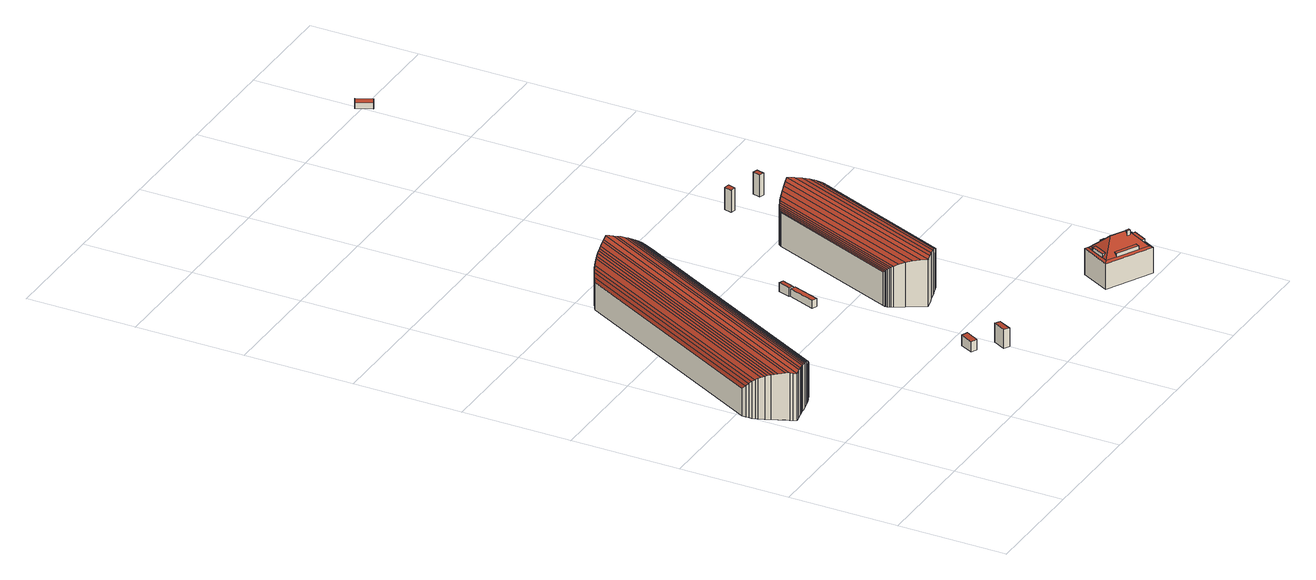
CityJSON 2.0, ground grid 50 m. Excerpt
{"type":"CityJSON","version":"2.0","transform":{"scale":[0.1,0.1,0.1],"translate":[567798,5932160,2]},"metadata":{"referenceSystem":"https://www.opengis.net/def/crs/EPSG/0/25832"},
"CityObjects":{
"building1":{"type":"Building","attributes":{"Grundfläche 2D":"3977.033216","Grundhöhe NN":"2.802"},"geometry":[{"type":"Solid","lod":"3","boundaries":[[[[0,1,2,3,4,5]],[[6,0,5,7]],[[8,9,10,6,7,11]],[[12,9,8,13]],[[14,12,13,15]],[[16,14,15,17]],[[18,16,17,19]],[[20,18,19,21]],[[22,23,24,20,21,25]],[[26,27,3,2,28,29]],[[30,26,29,31]],[[32,33,30,31,34,35]],[[36,32,35,37]],[[38,36,37,39]],[[40,38,39,41]],[[42,40,41,43]],[[44,42,43,45]],[[46,47,44,45,48,49]],[[50,23,22,51]],[[52,53,50,51]],[[54,55,56,57]],[[53,52,56,55]],[[58,46,49,59]],[[60,58,59,61]],[[62,60,61,63]],[[64,62,63,65]],[[66,56,52]],[[62,67,60]],[[4,3,68,69]],[[70,7,5,4,69,71]],[[11,7,70,72]],[[8,11,72,73]],[[74,15,13,8,73,75]],[[76,19,17,15,74,77]],[[78,25,21,19,76,79]],[[80,51,22,25,78,81]],[[66,52,51,80,82]],[[56,66,82,83]],[[57,56,83,84]],[[54,57,84,85]],[[55,54,85,86]],[[53,55,86,87]],[[50,53,87,88]],[[23,50,88,89]],[[24,23,89,90]],[[20,24,90,91]],[[92,16,18,20,91,93]],[[14,16,92,94]],[[95,96,97,98,0,6,10,9,12,14,94,99]],[[100,2,1,0,98,101]],[[102,103,104,105,106,107,108,41,39,37,35,34,31,29,28,2,100,109]],[[43,41,108,110]],[[45,43,110,111]],[[48,45,111,112]],[[49,48,112,113]],[[59,49,113,114]],[[61,59,114,115]],[[63,61,115,116]],[[65,63,116,117]],[[64,65,117,118]],[[3,27,119,68]],[[120,121,122,26,30,33,32,36,38,123,124]],[[27,26,122,119]],[[62,64,118,125]],[[67,62,125,126]],[[127,58,60,67,126]],[[46,58,127,128]],[[47,46,128,129]],[[130,42,44,47,129,131]],[[38,40,42,130,123]],[[115,114,113,112,111,110,108,107,106,105,104,103,102,109,100,101,98,97,96,95,99,94,92,93,91,90,89,88,87,86,85,84,83,82,80,81,78,79,76,77,74,75,73,72,70,71,69,68,119,122,121,120,124,123,130,131,129,128,127,126,125,118,117,116]]]],"semantics":{"surfaces":[{"type":"RoofSurface"},{"type":"WallSurface"},{"type":"GroundSurface"}],"values":[[0,0,0,0,0,0,0,0,0,0,0,0,0,0,0,0,0,0,0,0,0,0,0,0,0,0,1,1,1,1,1,1,1,1,1,1,1,1,1,1,1,1,1,1,1,1,1,1,1,1,1,1,1,1,1,1,1,1,1,1,1,1,1,1,1,1,1,1,1,1,2]]}}]},
"building2":{"type":"Building","attributes":{"Grundfläche 2D":"18.748872","Grundhöhe NN":"7.686"},"geometry":[{"type":"Solid","lod":"3","boundaries":[[[[132,133,134,135]],[[136,137,135,134]],[[137,138,132,135]],[[138,139,133,132]],[[139,136,134,133]],[[139,138,137,136]]]],"semantics":{"surfaces":[{"type":"RoofSurface"},{"type":"WallSurface"},{"type":"GroundSurface"}],"values":[[0,1,1,1,1,2]]}}]},
"building3":{"type":"Building","attributes":{"Grundfläche 2D":"18.431152","Grundhöhe NN":"3.913"},"geometry":[{"type":"Solid","lod":"3","boundaries":[[[[140,141,142,143]],[[144,145,143,142]],[[145,146,140,143]],[[146,147,141,140]],[[147,144,142,141]],[[147,146,145,144]]]],"semantics":{"surfaces":[{"type":"RoofSurface"},{"type":"WallSurface"},{"type":"GroundSurface"}],"values":[[0,1,1,1,1,2]]}}]},
"building4":{"type":"Building","attributes":{"Grundfläche 2D":"32.145642","Grundhöhe NN":"8.852"},"geometry":[{"type":"Solid","lod":"3","boundaries":[[[[148,149,150,151]],[[152,153,151,150]],[[153,154,148,151]],[[154,155,149,148]],[[155,152,150,149]],[[155,154,153,152]]]],"semantics":{"surfaces":[{"type":"RoofSurface"},{"type":"WallSurface"},{"type":"GroundSurface"}],"values":[[0,1,1,1,1,2]]}}]},
"building5":{"type":"Building","attributes":{"Grundfläche 2D":"14.495562","Grundhöhe NN":"8.352"},"geometry":[{"type":"Solid","lod":"3","boundaries":[[[[156,157,158,159]],[[160,161,159,158]],[[161,162,156,159]],[[162,163,157,156]],[[163,160,158,157]],[[163,162,161,160]]]],"semantics":{"surfaces":[{"type":"RoofSurface"},{"type":"WallSurface"},{"type":"GroundSurface"}],"values":[[0,1,1,1,1,2]]}}]},
"building6":{"type":"Building","attributes":{"Grundfläche 2D":"2107.308933","Grundhöhe NN":"3.328"},"geometry":[{"type":"Solid","lod":"3","boundaries":[[[[164,165,166,167]],[[168,164,167,169]],[[170,168,169,171]],[[172,170,171,173]],[[174,172,173,175]],[[176,174,175,177]],[[178,176,177,179]],[[180,178,179,181]],[[182,180,181,183]],[[184,182,183,185]],[[186,184,185,187]],[[188,186,187,189]],[[190,188,189,191]],[[192,190,191,193]],[[194,192,193,195]],[[196,194,195,197]],[[198,196,197,199]],[[200,198,199,201]],[[202,200,201,203]],[[204,202,203,205]],[[206,204,205,207]],[[208,206,207,209]],[[167,166,210,211]],[[169,167,211,212]],[[171,169,212,213]],[[173,171,213,214]],[[175,173,214,215]],[[166,165,216,210]],[[177,175,215,217]],[[218,181,179,177,217,219]],[[220,187,185,183,181,218,221]],[[222,191,189,187,220,223]],[[193,191,222,224]],[[225,197,195,193,224,226]],[[227,201,199,197,225,228]],[[203,201,227,229]],[[205,203,229,230]],[[207,205,230,231]],[[209,207,231,232]],[[208,209,232,233]],[[206,208,233,234]],[[204,206,234,235]],[[202,204,235,236]],[[200,202,236,237]],[[198,200,237,238]],[[239,240,192,194,196,198,238,241]],[[242,243,186,188,190,192,240,244]],[[184,186,243,245]],[[246,180,182,184,245,247]],[[248,176,178,180,246,249]],[[174,176,248,250]],[[172,174,250,251]],[[170,172,251,252]],[[168,170,252,253]],[[164,168,253,254]],[[165,164,254,216]],[[239,241,238,237,236,235,234,233,232,231,230,229,227,228,225,226,224,222,223,220,221,218,219,217,215,214,213,212,211,210,216,254,253,252,251,250,248,249,246,247,245,243,242,244,240]]]],"semantics":{"surfaces":[{"type":"RoofSurface"},{"type":"WallSurface"},{"type":"GroundSurface"}],"values":[[0,0,0,0,0,0,0,0,0,0,0,0,0,0,0,0,0,0,0,0,0,0,1,1,1,1,1,1,1,1,1,1,1,1,1,1,1,1,1,1,1,1,1,1,1,1,1,1,1,1,1,1,1,1,1,1,2]]}}]},
"building7":{"type":"Building","attributes":{"Grundfläche 2D":"354.101078","Grundhöhe NN":"5.145"},"children":["building7-1","building7-2","building7-3","building7-4"],"geometry":[{"type":"Solid","lod":"3","boundaries":[[[[255,256,257,258]],[[259,260,261,262]],[[263,264,265,266]],[[267,268,269,270,271,272]],[[269,268,273,274,275,276]],[[277,271,270,278,279,280]],[[281,282,283,279,278,276,275,284]],[[282,281,284,275,285,286,279,283]],[[267,264,263,272,271,286,285,268]],[[260,273,268,285,275,274,261]],[[255,258,280,279,286,271,277]],[[257,280,258]],[[255,277,256]],[[257,256,277,280]],[[274,262,261]],[[274,273,259,262]],[[259,273,260]],[[266,265,267,272]],[[266,272,263]],[[264,267,265]],[[287,288,270,269]],[[288,289,278,270]],[[289,290,276,278]],[[290,287,269,276]],[[290,289,288,287]]]],"semantics":{"surfaces":[{"type":"RoofSurface"},{"type":"WallSurface"},{"type":"GroundSurface"}],"values":[[0,0,0,0,0,0,0,0,0,0,0,1,1,1,1,1,1,1,1,1,1,1,1,1,2]]}}]},
"building7-1":{"type":"BuildingInstallation","parents":["building7"],"geometry":[{"type":"MultiSurface","lod":"3","boundaries":[[[291,292,293,294]],[[292,282,293]],[[294,283,291]],[[292,291,283,282]]],"semantics":{"surfaces":[{"type":"RoofSurface"},{"type":"WallSurface"}],"values":[0,1,1,1]}}]},
"building7-2":{"type":"BuildingInstallation","parents":["building7"],"geometry":[{"type":"MultiSurface","lod":"3","boundaries":[[[295,296,297,298]],[[296,284,297]],[[298,281,295]],[[296,295,281,284]]],"semantics":{"surfaces":[{"type":"RoofSurface"},{"type":"WallSurface"}],"values":[0,1,1,1]}}]},
"building7-3":{"type":"BuildingInstallation","parents":["building7"],"geometry":[{"type":"MultiSurface","lod":"3","boundaries":[[[299,300,301,302]],[[303,304,305,306]],[[307,303,306,308]],[[300,307,308,301]],[[305,304,309]],[[299,302,310]],[[307,300,299,310,309,304,303]]],"semantics":{"surfaces":[{"type":"RoofSurface"},{"type":"WallSurface"}],"values":[0,0,0,0,1,1,1]}}]},
"building7-4":{"type":"BuildingInstallation","parents":["building7"],"geometry":[{"type":"MultiSurface","lod":"3","boundaries":[[[311,312,313,314]],[[315,316,312,311]],[[316,317,313,312]],[[314,313,317,318]],[[318,315,311,314]]],"semantics":{"surfaces":[{"type":"RoofSurface"},{"type":"WallSurface"}],"values":[0,1,1,1,1]}}]},
"building8":{"type":"Building","attributes":{"Grundfläche 2D":"7.897059","Grundhöhe NN":"5.563"},"geometry":[{"type":"Solid","lod":"3","boundaries":[[[[319,320,321,322]],[[323,324,322,321]],[[324,325,319,322]],[[325,326,320,319]],[[326,323,321,320]],[[326,325,324,323]]]],"semantics":{"surfaces":[{"type":"RoofSurface"},{"type":"WallSurface"},{"type":"GroundSurface"}],"values":[[0,1,1,1,1,2]]}}]},
"building9":{"type":"Building","attributes":{"Grundfläche 2D":"7.997734","Grundhöhe NN":"5.857"},"geometry":[{"type":"Solid","lod":"3","boundaries":[[[[327,328,329,330]],[[331,332,330,329]],[[332,333,327,330]],[[333,334,328,327]],[[334,331,329,328]],[[334,333,332,331]]]],"semantics":{"surfaces":[{"type":"RoofSurface"},{"type":"WallSurface"},{"type":"GroundSurface"}],"values":[[0,1,1,1,1,2]]}}]},
"building10":{"type":"Building","attributes":{"Grundfläche 2D":"24.770727","Grundhöhe NN":"7.095"},"geometry":[{"type":"Solid","lod":"3","boundaries":[[[[335,336,337,338]],[[339,340,338,337]],[[340,341,335,338]],[[341,342,336,335]],[[342,339,337,336]],[[342,341,340,339]]]],"semantics":{"surfaces":[{"type":"RoofSurface"},{"type":"WallSurface"},{"type":"GroundSurface"}],"values":[[0,1,1,1,1,2]]}}]}
},
"vertices":[
[718,1939,230],[712,1953,230],[705,1966,231],[71,757,231],[87,760,230],[102,764,230],[724,1924,229],[117,767,229],[147,773,225],[736,1896,225],[731,1910,227],[132,770,227],[742,1883,222],[161,775,222],[748,1870,219],[175,778,219],[753,1857,215],[189,781,215],[758,1844,210],[202,784,210],[763,1831,204],[216,788,204],[241,796,189],[770,1806,189],[767,1818,197],[228,791,197],[59,786,230],[65,772,230],[690,1963,230],[674,1960,230],[53,801,229],[659,1957,229],[41,828,225],[47,814,227],[644,1954,227],[629,1951,225],[35,842,222],[615,1948,222],[29,855,219],[601,1945,219],[24,868,215],[587,1942,215],[19,880,210],[574,1939,210],[14,893,204],[561,1936,204],[7,918,189],[10,906,197],[548,1932,197],[536,1928,189],[774,1794,180],[252,800,180],[264,806,169],[775,1781,169],[775,1751,137],[777,1768,154],[276,812,154],[288,823,137],[3,931,180],[524,1924,180],[2,944,169],[513,1918,169],[0,957,154],[501,1911,154],[2,973,137],[489,1902,137],[264,806,168],[2,944,168],[71,757,8],[87,760,8],[117,767,8],[102,764,8],[132,770,8],[147,773,8],[175,778,8],[161,775,8],[202,784,8],[189,781,8],[228,791,8],[216,788,8],[252,800,8],[241,796,8],[264,806,8],[276,812,8],[288,823,8],[775,1751,8],[777,1768,8],[775,1781,8],[774,1794,8],[770,1806,8],[767,1818,8],[763,1831,8],[753,1857,8],[758,1844,8],[748,1870,8],[736,1896,8],[731,1910,8],[724,1924,8],[718,1939,8],[742,1883,8],[705,1966,8],[712,1953,8],[674,1960,8],[659,1957,8],[644,1954,8],[629,1951,8],[615,1948,8],[601,1945,8],[587,1942,8],[690,1963,8],[574,1939,8],[561,1936,8],[548,1932,8],[536,1928,8],[524,1924,8],[513,1918,8],[501,1911,8],[489,1902,8],[2,973,8],[65,772,8],[47,814,8],[53,801,8],[59,786,8],[29,855,8],[41,828,8],[0,957,8],[2,944,8],[3,931,8],[7,918,8],[10,906,8],[19,880,8],[14,893,8],
[817,347,106],[842,334,108],[873,393,108],[847,406,106],[873,393,57],[847,406,57],[817,347,57],[842,334,57],
[987,259,106],[1017,317,106],[992,330,109],[962,272,109],[992,330,19],[962,272,19],[987,259,19],[1017,317,19],
[838,1067,106],[882,1189,106],[859,1198,106],[815,1075,106],[859,1198,69],[815,1075,69],[838,1067,69],[882,1189,69],
[864,1207,105],[886,1199,103],[907,1256,103],[884,1264,105],[907,1256,64],[884,1264,64],[864,1207,64],[886,1199,64],
[1294,1472,177],[1291,1465,172],[1055,874,172],[1053,867,177],[1298,1475,183],[1052,861,183],[1302,1480,188],[1053,855,188],[1308,1483,194],[1055,848,194],[1316,1486,199],[1058,841,199],[1324,1489,205],[1062,833,205],[1346,1496,214],[1073,813,214],[1373,1504,222],[1087,789,222],[1402,1512,228],[1103,763,228],[1433,1521,231],[1119,736,231],[1463,1530,232],[1135,709,232],[1479,1503,231],[1165,717,231],[1495,1475,228],[1195,726,228],[1510,1449,222],[1225,734,222],[1524,1425,214],[1251,742,214],[1535,1405,205],[1272,748,205],[1539,1397,199],[1281,752,199],[1542,1389,194],[1289,755,194],[1544,1383,188],[1295,759,188],[1545,1377,183],[1300,762,183],[1545,1372,177],[1303,767,177],[1543,1365,172],[1306,773,172],[1055,874,13],[1053,867,13],[1052,861,13],[1053,855,13],[1055,848,13],[1058,841,13],[1291,1465,13],[1062,833,13],[1087,789,13],[1073,813,13],[1135,709,13],[1103,763,13],[1195,726,13],[1165,717,13],[1225,734,13],[1272,748,13],[1251,742,13],[1289,755,13],[1281,752,13],[1295,759,13],[1300,762,13],[1303,767,13],[1306,773,13],[1543,1365,13],[1545,1372,13],[1545,1377,13],[1544,1383,13],[1542,1389,13],[1539,1397,13],[1524,1425,13],[1510,1449,13],[1535,1405,13],[1479,1503,13],[1463,1530,13],[1495,1475,13],[1433,1521,13],[1373,1504,13],[1402,1512,13],[1324,1489,13],[1346,1496,13],[1316,1486,13],[1308,1483,13],[1302,1480,13],[1298,1475,13],[1294,1472,13],
[1763,57,175],[1778,49,175],[1810,110,175],[1795,118,175],[1590,148,175],[1605,140,175],[1637,201,175],[1622,209,175],[1726,61,175],[1629,112,175],[1621,97,175],[1718,46,175],[1621,97,158],[1576,121,158],[1561,117,152],[1769,7,152],[1764,22,158],[1718,46,158],[1590,148,158],[1622,209,158],[1636,235,158],[1631,250,152],[1778,49,158],[1839,141,152],[1824,136,158],[1810,110,158],[1704,200,158],[1758,171,158],[1774,163,158],[1687,208,158],[1663,147,224],[1737,108,224],[1561,117,31],[1769,7,31],[1839,141,31],[1631,250,31],
[1774,163,175],[1758,171,175],[1750,156,175],[1766,148,175],
[1704,200,175],[1687,208,175],[1679,194,175],[1696,185,175],
[1740,177,172],[1735,179,172],[1730,170,172],[1735,167,172],[1723,186,172],[1718,188,172],[1713,179,172],[1718,176,172],[1729,183,181],[1720,165,181],[1718,188,161],[1740,177,161],
[1725,108,230],[1720,99,230],[1731,93,230],[1736,102,230],[1725,108,218],[1720,99,207],[1731,93,207],[1736,102,218],
[1404,1755,141],[1426,1749,143],[1436,1783,143],[1414,1789,141],[1436,1783,36],[1414,1789,36],[1404,1755,36],[1426,1749,36],
[1587,1701,142],[1597,1735,142],[1575,1741,144],[1565,1707,144],[1575,1741,39],[1565,1707,39],[1587,1701,39],[1597,1735,39],
[1457,3424,80],[1486,3438,80],[1453,3508,80],[1424,3494,80],[1453,3508,51],[1424,3494,51],[1457,3424,51],[1486,3438,51]
]}
